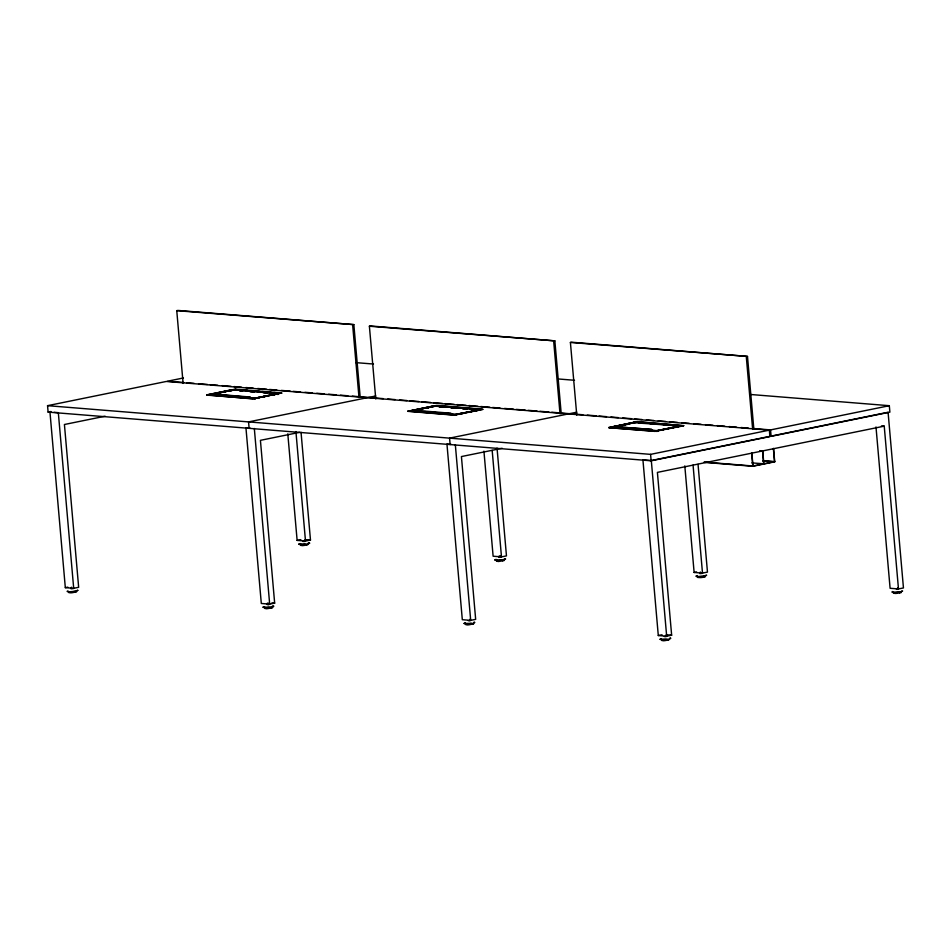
<?xml version="1.0" encoding="UTF-8"?>
<svg xmlns="http://www.w3.org/2000/svg" width="951" height="951" viewBox="0 0 951 951"><rect width="100%" height="100%" fill="white"/><g stroke="black" fill="none" stroke-linecap="round" stroke-linejoin="round"><path stroke-width="1.43" d="M77.78 590.44A5.349 0.749 -5 0 0 77.459 590.214C76.258 591.902 72.217 593.376 68.936 592.639L68.496 592.235L69.471 591.974M272.557 606.845L273.781 606.262A5.349 0.749 -5 0 0 272.521 605.894C275.184 606.916 266.803 609.65 264.937 608.462L264.497 608.058M308.79 542.89C309.705 544.234 303.131 546.361 300.742 545.387L300.302 544.982L302.24 544.447M473.99 622.192C474.894 623.535 468.332 625.675 465.942 624.7L465.503 624.284M504.363 559.592L505.587 559.01A5.349 0.749 -5 0 0 504.327 558.641C506.99 559.663 498.609 562.398 496.743 561.209L496.303 560.805L497.266 560.543M669.956 638.026C670.871 639.369 664.309 641.509 661.92 640.522L661.48 640.118L662.443 639.857M899.931 591.938L894.594 592.402A5.349 0.749 -5 0 1 891.907 591.986L892.668 591.558C891.919 593.281 900.502 592.33 902.57 591.07A5.349 0.749 -5 0 0 902.237 590.844C901.037 592.532 897.007 594.006 893.726 593.269L893.286 592.865M411.676 411.046L434.655 406.136L479.934 409.56L434.69 405.899L410.856 410.761L456.123 414.66L463.125 413.221M635.28 422.779L679.727 425.989M281.627 392.977L253.037 398.933L206.7 394.867L235.301 389.161L281.627 392.977L253.014 398.695L206.724 395.105M683.614 425.549L655.037 431.16L608.854 427.665L655.049 431.397L683.638 425.786L637.313 421.626L608.747 427.57L635.886 421.935M250.137 397.732L249.637 396.971L220.81 394.641L214.962 395.093M250.351 397.233L250.089 397.684M451.285 413.97L450.786 413.209L421.959 410.891L416.086 411.153L451.511 413.649M652.148 430.197L651.649 429.436L620.718 427.13L651.649 429.436M77.78 590.428C75.711 591.7 67.141 592.651 67.89 590.928L67.117 591.356A5.349 0.749 -5 0 0 69.815 591.772L75.141 591.308M309.586 543.176L308.374 543.77M306.947 544.055L298.923 544.103L300.147 543.52M263.879 606.75L263.118 607.19L271.142 607.142M263.427 606.904L263.118 607.19A5.349 0.749 -5 0 0 265.804 607.594M502.948 559.889L494.924 559.937L496.137 559.343M472.148 623.369L464.124 623.416L465.348 622.834M697.154 575.581C694.123 577.412 706.213 576.722 706.26 575.01A5.349 0.749 -5 0 1 706.593 575.248L705.369 575.83M696.239 575.878L695.93 576.163A5.349 0.749 -5 0 0 698.616 576.579C706.462 575.379 704.881 578.244 697.749 577.447L697.309 577.031L698.272 576.77M668.125 639.191L660.101 639.238L661.314 638.656M305.212 541.333L302.917 541.499M666.378 636.469L664.297 636.576M898.184 589.216L896.424 589.263M210.433 394.677L233.506 389.898L278.774 393.548L233.506 389.66L209.696 394.76M434.464 406.255L422.089 408.716M612.456 427.13L635.839 422.446M206.783 394.986L232.401 389.648M407.967 411.236L434.298 405.792M473.562 623.083L474.787 622.489A5.349 0.749 -5 0 0 474.454 622.275M669.54 638.906L670.764 638.311A5.349 0.749 -5 0 0 670.431 638.097M73.405 588.586L71.04 588.8L71.515 587.207M501.201 557.155L498.835 557.369L499.846 557.143M702.218 573.382L699.924 573.643L700.328 572.003M468.32 620.753L470.186 620.539M74.665 592.354L76.603 591.831L76.163 591.427M306.472 545.101L308.183 544.376M270.655 608.176L272.592 607.653L270.88 607.225M502.461 560.924L504.399 560.401L503.959 559.996M471.672 624.415L473.61 623.892L470.614 623.428M703.478 577.162L705.416 576.639L703.692 576.199M667.65 640.237L669.361 639.512M899.456 592.984L901.382 592.461L899.67 592.033M407.884 411.117L454.198 414.945L482.811 409.227L436.485 405.399L407.908 411.343L454.221 415.171L482.835 409.465L438.589 405.768M183.115 383.431L176.755 310.668L177.944 310.43L353.843 324.624L360.203 397.387M176.755 310.668L353.843 324.624M375.764 398.98L369.392 326.229L370.593 325.979L554.849 340.862L561.209 413.614M47.55 405.673L166.318 381.458L769.347 430.149L769.918 436.592L651.138 460.795L48.109 412.104L47.55 405.673L650.579 454.364L769.347 430.149M183.448 377.963L167.519 381.22L183.769 382.528M48.109 412.104L51.009 411.521M211.098 394.475L222.308 392.181M225.114 391.61L232.127 390.183M105.133 416.205L64.418 424.503L78.66 587.302L73.691 588.324L65.322 587.647L49.951 411.973M231.283 396.912L236.989 396.567M209.672 394.522L254.916 398.172L278.75 393.31M254.725 398.398L261.727 396.959M272.949 394.677L278.56 393.536M266.149 396.127L254.939 398.41L211.146 394.879M273.163 394.689L278.774 393.548M369.392 326.229L554.849 340.862M576.77 415.218L570.41 342.455L571.599 342.217L747.486 356.411L753.846 429.174M367.336 397.684L248.556 421.899L249.126 428.342M368.524 397.447L375.764 395.973M299.672 432.325L260.419 440.337L274.661 603.136L269.68 604.147L261.311 603.469L245.94 427.795L250.125 428.128M410.88 410.998L419.498 409.31M432.681 413.174L435.487 412.603M410.856 410.761L456.1 414.41L479.934 409.56M470.139 411.795L479.958 409.798M570.41 342.455L747.486 356.411M568.341 413.923L449.573 438.126L450.132 444.569M569.53 413.673L576.781 412.199M502.14 448.266L461.425 456.563L475.666 619.363L470.697 620.373L462.317 619.707L446.946 444.022L451.143 444.367M611.707 427.213L635.53 422.125L680.785 426.012M614.512 426.642L635.541 422.363M633.307 429.365L636.112 428.794M611.695 426.975L656.939 430.637L680.773 425.775M656.737 430.851L663.964 429.436M666.77 428.865L679.169 426.286M770.548 429.911L889.316 405.697L889.886 412.14L771.106 436.343L770.548 429.911L752.812 428.473M898.481 588.954L884.228 426.155L657.403 472.385L671.644 635.197L666.675 636.207L658.294 635.53L642.924 459.856L651.304 460.534L888.079 412.259L903.45 587.944L898.481 588.954L890.1 588.277L875.99 426.951M65.322 587.647L67.806 587.136M287.796 433.834L297.128 540.394L300.849 539.633M297.128 540.394L305.497 541.071L310.478 540.061L301.039 432.289M704.251 462.079L752.99 466.014L763.653 463.838L762.536 450.964M751.837 462.887L763.855 463.803L774.518 461.627L773.365 448.42M704.085 462.341L752.835 466.275L774.72 461.817L773.555 448.515M483.928 451.143L493.117 556.216L501.486 556.894L506.467 555.883L497.04 448.111M684.803 465.895L694.123 572.454L696.607 571.943M694.123 572.454L702.504 573.12L707.473 572.11L698.046 464.35M658.294 635.53L662.027 634.769M210.635 394.736L217.791 393.286M220.644 392.704L226.362 391.539M229.227 390.956L232.092 390.374M210.373 394.974L213.238 394.392M214.783 394.106L217.648 393.524M228.965 391.182L231.937 390.611M254.666 398.291L277.847 393.916L274.768 393.607M263.237 396.543L266.102 395.961M268.967 395.378L277.728 393.904M263.546 396.829L266.411 396.246M273.555 394.784L277.835 393.809L277.894 394.546M414.648 410.404L411.771 410.796M417.513 409.822L423.231 408.645M426.084 408.062L428.949 407.48M431.802 406.897L434.666 406.315M411.521 411.212L414.505 410.642M425.822 408.3L428.806 407.729M455.802 414.351L478.983 410.059L474.597 409.703M460.106 413.661L462.959 413.079M474.406 410.749L478.84 410.083L474.454 409.726M460.415 413.947L463.268 413.364M474.704 411.034L478.817 409.964M614.084 426.904L635.53 422.125M618.233 426.274L629.669 423.944M656.689 430.755L679.763 426.06M267.516 603.029C264.663 605.787 271.225 604.17 268.455 604.349M303.357 544.459L305.212 544.305M499.346 560.282L501.201 560.127M267.54 607.534L269.395 607.38M468.558 623.773L470.4 623.606M666.378 639.441L662.788 639.654A5.349 0.749 -5 0 1 660.101 639.238M617.663 427.356L616.973 427.546L620.741 427.32M216.852 395.711L225.637 395.188M416.538 412.045L425.442 411.533M617.413 428.259L624.855 427.831M234.612 389.423L235.919 389.173M250.363 397.411L218.706 394.677M355.757 362.616L373.493 364.043M558.237 378.962L574.499 380.281M750.387 394.475L889.316 405.697M881.446 425.929L884.228 426.155M186.729 382.766L194.123 383.36M198.557 383.717L207.425 384.442M210.373 384.68L217.767 385.274M222.201 385.63L231.069 386.344M234.029 386.582L241.411 387.176M245.845 387.544L253.239 388.139M257.673 388.495L266.542 389.209M269.502 389.446L276.884 390.041M281.318 390.409L290.186 391.123M293.146 391.36L300.54 391.955M304.974 392.311L312.356 392.906M316.79 393.262L324.184 393.869M328.618 394.225L336.012 394.82M340.446 395.176L347.828 395.771M352.262 396.127L383.301 398.635M387.735 398.992L395.129 399.598M399.563 399.955L406.957 400.549M409.905 400.787L418.773 401.5M421.733 401.738L430.601 402.463M433.561 402.701L442.429 403.414M445.377 403.652L454.245 404.365M457.205 404.603L466.073 405.316M469.033 405.566L477.901 406.279M480.849 406.517L489.717 407.23M492.677 407.468L500.071 408.062M504.505 408.431L513.374 409.144M516.322 409.382L525.19 410.095M528.15 410.333L537.018 411.046M539.978 411.284L548.846 412.009M551.794 412.247L582.832 414.755M587.266 415.111L596.134 415.825M599.094 416.062L606.488 416.657M610.922 417.014L618.305 417.62M622.739 417.976L631.607 418.69M634.567 418.927L641.961 419.522M646.395 419.878L653.777 420.485M658.211 420.841L665.605 421.436M670.039 421.792L677.433 422.387M681.867 422.743L689.249 423.338M693.683 423.706L701.077 424.301M705.511 424.657L712.905 425.252M717.339 425.608L724.721 426.203M729.155 426.571L736.549 427.165M740.984 427.522L748.378 428.116M238.856 389.637L247.617 390.35M250.541 390.588L259.29 391.289M262.214 391.527L270.964 392.228M273.888 392.466L281.651 393.215M639.417 421.982L648.178 422.696M651.102 422.922L659.851 423.635M662.776 423.873L671.525 424.574M674.449 424.812L683.662 425.679M239.438 390.552L242.731 390.98L239.664 390.778M250.042 391.574L254.428 391.919M262.845 392.442L267.231 392.799M274.542 393.393L277.692 393.845M439.124 406.683L443.879 407.218M450.833 407.622L455.577 408.169M462.531 408.573L466.917 408.918M638.894 422.969L643.28 423.326M650.234 423.73L654.989 424.265M663.406 424.788L667.792 425.145M675.103 425.739L678.384 426.155M249.899 391.598L254.286 391.955M263.058 392.656L267.457 393.013M439.35 406.897L443.737 407.254M451.047 407.836L455.434 408.193M462.757 408.787L467.143 409.144M640.213 423.112L643.149 423.35M650.46 423.944L654.847 424.301M663.62 425.002L666.544 425.24M675.329 425.953L678.253 426.191M242.743 396.912L239.795 396.674L248.615 397.506M441.323 412.948L444.26 413.186M441.3 413.067L450.013 413.768M640.463 429.151L649.176 429.852M613.169 427.332L656.963 430.874M656.665 430.577L656.915 431.457M640.201 430.137L643.149 430.375M759.778 450.679L762.726 450.917L763.855 463.803M762.702 460.664L774.518 461.627M762.904 460.866L774.72 461.817M54.136 412.306L58.32 412.651L73.691 588.324M306.281 539.716L310.478 540.061M271.867 602.91L274.661 603.136M667.459 634.852L671.644 635.197M254.856 398.255L254.892 398.992M897.53 587.944L897.649 589.335M746.285 356.661L752.657 429.412M751.825 452.7L752.99 466.014M751.67 452.973L752.835 466.275M693.053 465.087L702.504 573.12M656.939 430.637L657.034 431.469M651.304 460.534L666.675 636.207M650.579 454.364L651.138 460.795M665.724 635.197L665.843 636.588M553.66 341.1L560.02 413.863M492.166 450.334L501.486 556.894M500.547 555.883L500.666 557.274M499.323 555.776L499.441 557.203M456.1 414.41L456.159 415.242M455.327 444.699L470.697 620.373M469.746 619.363L469.877 620.765M352.643 324.873L359.014 397.625M295.916 431.552L305.497 541.071M304.558 540.049L304.677 541.452M254.916 398.172L255.011 399.004M254.321 428.473L269.68 604.147M268.741 603.136L268.86 604.527M466.81 623.832A5.349 0.749 -5 0 1 464.124 623.416M497.611 560.341A5.349 0.749 -5 0 1 494.924 559.937M301.622 544.519A5.349 0.749 -5 0 1 298.923 544.103M308.326 542.819A5.349 0.749 -5 0 1 309.586 543.187"/></g></svg>
